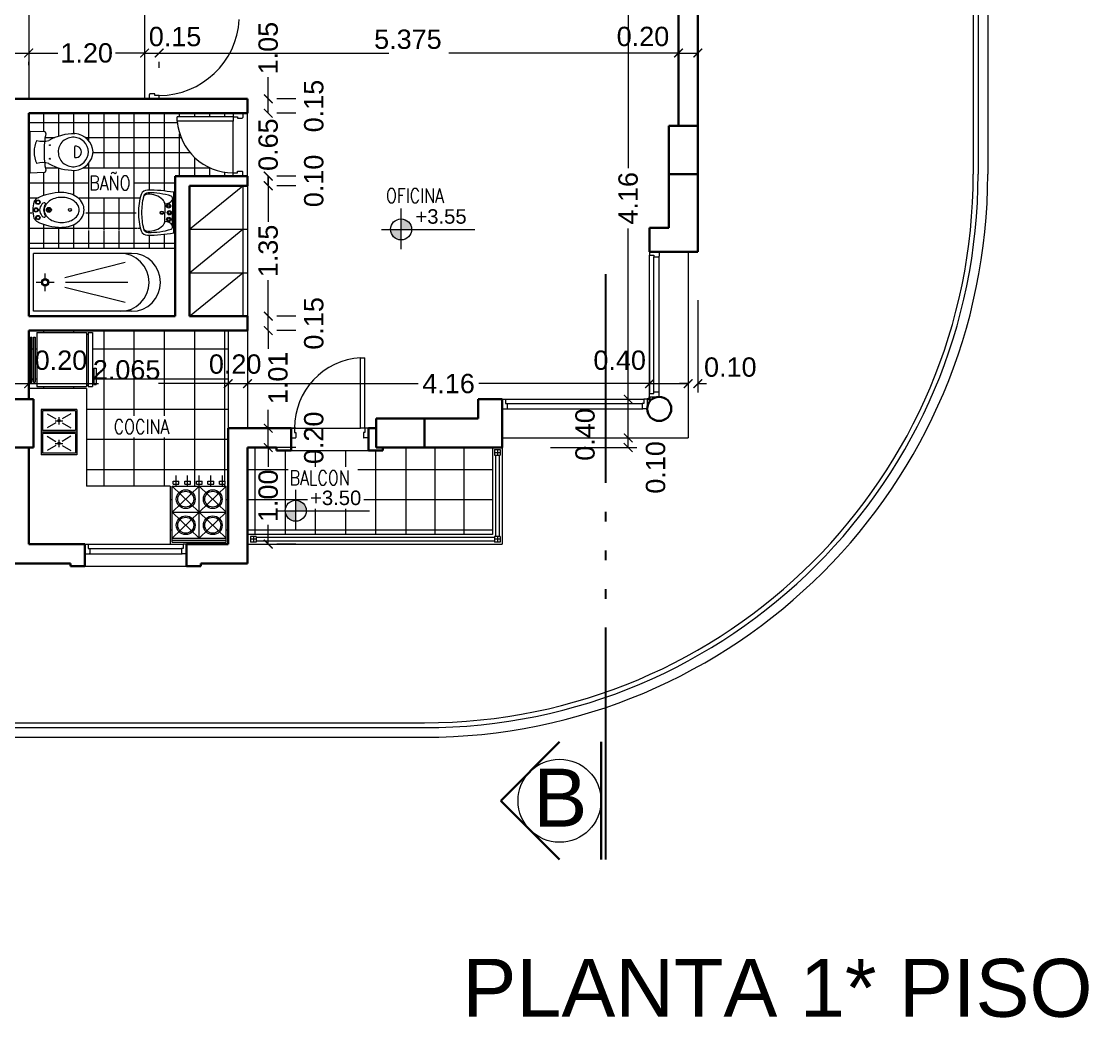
# Model space of a CAD drawing. Header units: millimetres. Extents: x 1578 to 2210, y 899 to 1032.
# Drawn here: x 1624.64 to 1635.68, y 981.67 to 991.98 of the extents above; entities that cross this region are included whole.
import ezdxf

# ---------------------------------------------------------------- set-up
doc = ezdxf.new("R2010")
doc.units = ezdxf.units.MM
doc.linetypes.add('ACAD_ISO05W100', pattern=[36, 24, -3, 0, -3, 0, -3, 0, -3])
for name, color, linetype, lineweight in [('CARPINTERIA', 7, 'Continuous', 18), ('COTAS', 7, 'Continuous', 15), ('ESTRUCTURA', 3, 'Continuous', 30), ('LINEA DE CORTE', 7, 'ACAD_ISO05W100', 60), ('MUROS', 1, 'Continuous', 30), ('PISOS', 9, 'Continuous', 9), ('SANITARIOS', 7, 'Continuous', 20), ('TRAMAS', 7, 'Continuous', 15), ('UMBRALES', 7, 'Continuous', 18)]:
    doc.layers.add(name, color=color, linetype=linetype, lineweight=lineweight)
doc.styles.add('ROMANS', font='romans', dxfattribs={"height": 0.06})
doc.styles.add('STYLE1', font='ARIAL.TTF')

# ---------------------------------------------------------------- blocks, each defined once
blk = doc.blocks.new('_ARCHTICK')
at = {"color": 0, "linetype": 'ByBlock', "const_width": 0.15}
blk.add_lwpolyline([(-0.5, -0.5), (0.5, 0.5)], dxfattribs=at)

msp = doc.modelspace()

# ---------------------------------------------------------------- hatches: boundary and pattern name
at = {"layer": 'COTAS', "ltscale": 0.1}
h = msp.add_hatch(color=256, dxfattribs=at)
h.paths.add_polyline_path([(1628.567, 989.829), (1628.459, 989.829, 0.414214), (1628.567, 989.72)])
h.paths.add_polyline_path([(1628.567, 989.938), (1628.567, 989.829), (1628.676, 989.829, 0.414214)])
h = msp.add_hatch(color=256, dxfattribs=at)
h.paths.add_polyline_path([(1627.477, 986.916), (1627.368, 986.916, 0.414214), (1627.477, 986.807)])
h.paths.add_polyline_path([(1627.477, 987.025), (1627.477, 986.916), (1627.586, 986.916, 0.414214)])

# ---------------------------------------------------------------- linework, layer by layer
at = {"color": 0, "linetype": 'ByBlock', "const_width": 0.0135}
for points in [[(1624.668, 991.61), (1624.758, 991.7)], [(1625.958, 991.7), (1625.868, 991.61)], [(1626.018, 991.61), (1626.108, 991.7)], [(1626.108, 991.7), (1626.018, 991.61)], [(1631.393, 991.61), (1631.483, 991.7)], [(1631.483, 991.7), (1631.393, 991.61)], [(1631.593, 991.61), (1631.683, 991.7)], [(1627.237, 988.736), (1627.147, 988.826)], [(1624.668, 988.187), (1624.758, 988.277)], [(1624.758, 988.277), (1624.668, 988.187)], [(1626.733, 988.187), (1626.823, 988.277)], [(1626.823, 988.277), (1626.733, 988.187)], [(1626.933, 988.187), (1627.023, 988.277)], [(1631.183, 988.277), (1631.093, 988.187)], [(1631.493, 988.187), (1631.583, 988.277)], [(1631.493, 988.187), (1631.583, 988.277)], [(1631.683, 988.277), (1631.593, 988.187)], [(1630.962, 988.026), (1630.872, 988.116)], [(1627.147, 987.816), (1627.237, 987.726)], [(1630.872, 987.716), (1630.962, 987.626)], [(1630.962, 987.626), (1630.872, 987.716)], [(1630.872, 987.616), (1630.962, 987.526)]]:
    msp.add_lwpolyline(points, dxfattribs=at)
at = {"layer": 'CARPINTERIA'}
for p, q in [((1625.963, 991.181), (1625.963, 991.226)), ((1626.018, 991.231), (1625.968, 991.231)), ((1626.018, 991.216), (1626.018, 991.231)), ((1626.063, 991.216), (1626.018, 991.216)), ((1626.063, 991.181), (1626.063, 991.216)), ((1626.063, 991.181), (1625.963, 991.181)), ((1626.828, 990.996), (1626.25, 990.996)), ((1626.25, 990.951), (1626.25, 990.996)), ((1626.828, 991.031), (1626.828, 990.996)), ((1626.828, 991.031), (1626.928, 991.031)), ((1626.828, 990.996), (1626.828, 990.951)), ((1626.828, 990.996), (1626.873, 990.996)), ((1626.873, 990.996), (1626.873, 990.981)), ((1626.873, 990.981), (1626.923, 990.981)), ((1626.928, 991.031), (1626.928, 990.986)), ((1626.828, 990.951), (1626.25, 990.951)), ((1626.873, 990.431), (1626.923, 990.431)), ((1626.873, 990.416), (1626.873, 990.431)), ((1626.928, 990.381), (1626.928, 990.426)), ((1626.828, 990.381), (1626.828, 990.416)), ((1626.828, 990.416), (1626.873, 990.416)), ((1626.828, 990.381), (1626.928, 990.381)), ((1626.928, 990.281), (1626.928, 988.931)), ((1626.978, 990.281), (1626.978, 988.931)), ((1631.138, 989.596), (1631.138, 989.561)), ((1631.138, 989.596), (1631.238, 989.596)), ((1631.138, 988.131), (1631.138, 989.561)), ((1631.138, 989.561), (1631.183, 989.561)), ((1631.183, 989.561), (1631.183, 989.546)), ((1631.183, 988.146), (1631.183, 989.546)), ((1631.183, 989.546), (1631.233, 989.546)), ((1631.238, 989.596), (1631.238, 989.551)), ((1631.238, 988.141), (1631.238, 989.551)), ((1628.148, 987.771), (1628.148, 988.499)), ((1628.148, 988.499), (1628.193, 988.499)), ((1628.193, 987.771), (1628.193, 988.499)), ((1631.138, 988.096), (1631.138, 988.131)), ((1631.138, 988.131), (1631.183, 988.131)), ((1631.183, 988.146), (1631.233, 988.146)), ((1631.183, 988.131), (1631.183, 988.146)), ((1631.238, 988.096), (1631.238, 988.141)), ((1629.613, 988.071), (1629.648, 988.071)), ((1629.613, 988.071), (1629.613, 987.971)), ((1629.648, 988.071), (1631.078, 988.071)), ((1629.648, 988.071), (1629.648, 988.026)), ((1629.648, 988.026), (1629.663, 988.026)), ((1629.663, 988.026), (1631.063, 988.026)), ((1629.663, 988.026), (1629.663, 987.976)), ((1631.078, 988.026), (1631.063, 988.026)), ((1631.063, 988.026), (1631.063, 987.976)), ((1631.113, 988.071), (1631.078, 988.071)), ((1631.078, 988.071), (1631.078, 988.026)), ((1631.113, 988.071), (1631.113, 987.971)), ((1631.138, 988.096), (1631.238, 988.096)), ((1629.613, 987.971), (1629.658, 987.971)), ((1629.658, 987.971), (1631.068, 987.971)), ((1631.113, 987.971), (1631.068, 987.971)), ((1627.428, 987.771), (1627.463, 987.771)), ((1627.428, 987.771), (1627.428, 987.671)), ((1627.428, 987.671), (1627.473, 987.671)), ((1627.463, 987.771), (1627.463, 987.726)), ((1627.463, 987.726), (1627.478, 987.726)), ((1627.478, 987.726), (1627.478, 987.676)), ((1628.193, 987.771), (1628.148, 987.771)), ((1628.193, 987.726), (1628.178, 987.726)), ((1628.178, 987.726), (1628.178, 987.676)), ((1628.228, 987.671), (1628.183, 987.671)), ((1628.228, 987.771), (1628.193, 987.771)), ((1628.193, 987.771), (1628.193, 987.726)), ((1628.228, 987.771), (1628.228, 987.671)), ((1625.295, 986.571), (1625.295, 986.471)), ((1625.295, 986.571), (1625.33, 986.571)), ((1625.33, 986.571), (1626.31, 986.571)), ((1625.33, 986.571), (1625.33, 986.526)), ((1626.31, 986.571), (1626.31, 986.526)), ((1626.345, 986.571), (1626.31, 986.571)), ((1626.345, 986.571), (1626.345, 986.471)), ((1625.295, 986.471), (1625.34, 986.471)), ((1625.33, 986.526), (1625.345, 986.526)), ((1625.34, 986.471), (1626.3, 986.471)), ((1625.345, 986.526), (1626.295, 986.526)), ((1625.345, 986.526), (1625.345, 986.476)), ((1626.295, 986.526), (1626.295, 986.476)), ((1626.31, 986.526), (1626.295, 986.526)), ((1626.345, 986.471), (1626.3, 986.471))]:
    msp.add_line(p, q, dxfattribs=at)
at = {"layer": 'CARPINTERIA', "ltscale": 0.1}
for p, q in [((1626.378, 989.831), (1626.928, 990.281)), ((1626.378, 989.381), (1626.928, 989.831)), ((1626.378, 989.831), (1626.978, 989.831)), ((1626.378, 989.381), (1626.978, 989.381)), ((1626.378, 988.931), (1626.928, 989.381))]:
    msp.add_line(p, q, dxfattribs=at)
at = {"layer": 'CARPINTERIA'}
for centre, radius, start, end in [((1626.063, 992.046), 0.83, 270, 356.8921), ((1625.968, 991.226), 0.005, 90, 180), ((1626.923, 990.986), 0.005, 270, 0), ((1626.828, 990.996), 0.58, 184.4498, 270), ((1626.923, 990.426), 0.005, 0, 90), ((1631.233, 989.551), 0.005, 270, 0), ((1628.193, 987.771), 0.73, 93.5342, 180), ((1631.233, 988.141), 0.005, 0, 90), ((1629.658, 987.976), 0.005, 270, 0), ((1631.068, 987.976), 0.005, 180, 270), ((1627.473, 987.676), 0.005, 270, 0), ((1628.183, 987.676), 0.005, 180, 270), ((1625.34, 986.476), 0.005, 270, 0), ((1626.3, 986.476), 0.005, 180, 270)]:
    msp.add_arc(centre, radius, start, end, dxfattribs=at)
at = {"layer": 'COTAS', "ltscale": 0.05}
for p, q in [((1630.917, 992.231), (1630.917, 990.464)), ((1624.513, 991.655), (1624.713, 991.655)), ((1624.713, 991.655), (1625.013, 991.655)), ((1625.913, 991.655), (1625.613, 991.655)), ((1625.913, 991.655), (1626.063, 991.655)), ((1626.063, 991.655), (1628.44, 991.655)), ((1631.438, 991.655), (1629.06, 991.655)), ((1631.438, 991.681), (1631.438, 991.565)), ((1631.438, 991.681), (1631.438, 991.565)), ((1631.438, 991.655), (1631.638, 991.655)), ((1631.638, 991.681), (1631.638, 991.565)), ((1631.638, 991.681), (1631.638, 991.565)), ((1624.713, 991.531), (1624.713, 991.565)), ((1624.713, 991.531), (1624.713, 991.565)), ((1625.913, 991.581), (1625.913, 991.565)), ((1625.913, 991.581), (1625.913, 991.565)), ((1626.063, 991.501), (1626.063, 991.565)), ((1626.063, 991.501), (1626.063, 991.565)), ((1627.192, 991.181), (1627.192, 991.404)), ((1627.192, 991.031), (1627.192, 991.181)), ((1627.192, 991.031), (1627.192, 991.121)), ((1627.478, 991.181), (1627.282, 991.181)), ((1627.478, 991.181), (1627.282, 991.181)), ((1627.478, 991.031), (1627.282, 991.031)), ((1627.478, 991.031), (1627.282, 991.031)), ((1627.192, 990.381), (1627.192, 990.291)), ((1627.192, 990.281), (1627.192, 990.381)), ((1627.478, 990.381), (1627.282, 990.381)), ((1627.478, 990.381), (1627.282, 990.381)), ((1627.192, 990.281), (1627.192, 989.907)), ((1627.478, 990.281), (1627.282, 990.281)), ((1627.478, 990.281), (1627.282, 990.281)), ((1630.917, 988.071), (1630.917, 989.837)), ((1627.192, 988.931), (1627.192, 989.304)), ((1631.138, 989.096), (1631.138, 988.142)), ((1631.138, 989.096), (1631.138, 988.142)), ((1631.538, 989.096), (1631.538, 988.142)), ((1631.538, 989.096), (1631.538, 988.142)), ((1631.638, 989.096), (1631.638, 988.142)), ((1627.192, 988.781), (1627.192, 988.931)), ((1627.478, 988.931), (1627.282, 988.931)), ((1627.478, 988.931), (1627.282, 988.931)), ((1627.192, 988.781), (1627.192, 988.592)), ((1627.478, 988.781), (1627.282, 988.781)), ((1627.478, 988.781), (1627.282, 988.781)), ((1624.513, 988.232), (1624.713, 988.232)), ((1624.713, 988.281), (1624.713, 988.142)), ((1624.713, 988.281), (1624.713, 988.142)), ((1624.713, 988.232), (1625.434, 988.232)), ((1626.778, 988.232), (1626.057, 988.232)), ((1626.778, 988.281), (1626.778, 988.142)), ((1626.778, 988.281), (1626.778, 988.142)), ((1626.778, 988.232), (1626.978, 988.232)), ((1626.978, 988.281), (1626.978, 988.142)), ((1626.978, 988.281), (1626.978, 988.142)), ((1626.978, 988.232), (1628.744, 988.232)), ((1631.138, 988.232), (1629.372, 988.232)), ((1631.138, 988.232), (1631.538, 988.232)), ((1631.538, 988.232), (1631.448, 988.232)), ((1631.638, 988.232), (1631.728, 988.232)), ((1630.578, 988.071), (1630.827, 988.071)), ((1630.578, 988.071), (1630.827, 988.071)), ((1630.917, 987.671), (1630.917, 988.071)), ((1627.192, 987.771), (1627.192, 987.96)), ((1627.192, 987.571), (1627.192, 987.771)), ((1627.478, 987.771), (1627.282, 987.771)), ((1627.478, 987.771), (1627.282, 987.771)), ((1630.113, 987.671), (1631.007, 987.671)), ((1630.113, 987.671), (1631.007, 987.671)), ((1630.917, 987.571), (1630.917, 987.671)), ((1627.192, 987.571), (1627.192, 987.371)), ((1627.478, 987.571), (1627.282, 987.571)), ((1627.478, 987.571), (1627.282, 987.571)), ((1630.113, 987.571), (1631.007, 987.571)), ((1627.192, 986.571), (1627.192, 986.771)), ((1627.478, 986.571), (1627.282, 986.571))]:
    msp.add_line(p, q, dxfattribs=at)
at = {"layer": 'COTAS', "ltscale": 0.1}
for p, q in [((1628.567, 989.625), (1628.567, 990.045)), ((1628.364, 989.829), (1629.33, 989.829)), ((1627.477, 986.713), (1627.477, 987.132)), ((1627.274, 986.916), (1628.24, 986.916))]:
    msp.add_line(p, q, dxfattribs=at)
for centre, radius in [((1628.567, 989.829), 0.109), ((1627.477, 986.916), 0.109), ((1630.207, 983.914), 0.43)]:
    msp.add_circle(centre, radius, dxfattribs=at)
at = {"layer": 'ESTRUCTURA', "ltscale": 0.05}
for p, q in [((1631.338, 990.901), (1631.638, 990.901)), ((1631.338, 990.401), (1631.338, 990.901)), ((1631.638, 990.901), (1631.638, 990.401)), ((1631.638, 990.401), (1631.338, 990.401)), ((1624.463, 988.071), (1624.763, 988.071)), ((1624.763, 988.071), (1624.763, 987.571)), ((1628.308, 987.571), (1628.308, 987.871)), ((1628.308, 987.871), (1628.808, 987.871)), ((1628.808, 987.871), (1628.808, 987.571)), ((1624.763, 987.571), (1624.463, 987.571)), ((1628.808, 987.571), (1628.308, 987.571))]:
    msp.add_line(p, q, dxfattribs=at)
at = {"layer": 'ESTRUCTURA', "ltscale": 0.1}
msp.add_circle((1631.238, 987.971), 0.125, dxfattribs=at)
at = {"layer": 'LINEA DE CORTE', "lineweight": -2, "ltscale": 0.1}
msp.add_line((1630.687, 983.306), (1630.687, 989.364), dxfattribs=at)
at = {"layer": 'MUROS'}
for p, q in [((1631.438, 992.181), (1631.438, 990.901)), ((1631.638, 992.181), (1631.638, 990.901)), ((1623.863, 991.181), (1626.978, 991.181)), ((1626.978, 991.181), (1626.978, 991.031)), ((1624.713, 991.031), (1624.713, 988.931)), ((1624.713, 991.031), (1626.978, 991.031)), ((1626.228, 990.381), (1626.228, 988.931)), ((1626.228, 990.381), (1626.978, 990.381)), ((1626.978, 990.381), (1626.978, 990.281)), ((1631.338, 990.401), (1631.338, 989.846)), ((1631.638, 990.401), (1631.638, 989.596)), ((1626.378, 990.281), (1626.378, 988.931)), ((1626.378, 990.281), (1626.978, 990.281)), ((1631.138, 989.846), (1631.138, 989.596)), ((1631.138, 989.846), (1631.338, 989.846)), ((1631.138, 989.596), (1631.638, 989.596)), ((1624.713, 988.931), (1626.228, 988.931)), ((1626.378, 988.931), (1626.978, 988.931)), ((1626.978, 988.931), (1626.978, 988.781)), ((1624.713, 988.781), (1626.978, 988.781)), ((1624.713, 988.781), (1624.713, 988.071)), ((1629.363, 988.071), (1629.613, 988.071)), ((1629.363, 988.071), (1629.363, 987.871)), ((1629.613, 988.071), (1629.613, 987.571)), ((1631.113, 988.071), (1631.138, 988.071)), ((1631.138, 988.096), (1631.138, 988.071)), ((1628.808, 987.871), (1629.363, 987.871)), ((1626.778, 987.771), (1626.778, 986.571)), ((1626.778, 987.771), (1627.428, 987.771)), ((1627.428, 987.771), (1627.428, 987.541)), ((1628.228, 987.771), (1628.308, 987.771)), ((1628.228, 987.771), (1628.228, 987.541)), ((1624.713, 987.571), (1624.713, 986.571)), ((1626.978, 987.571), (1626.978, 986.371)), ((1626.978, 987.571), (1627.278, 987.571)), ((1627.278, 987.571), (1627.278, 987.541)), ((1628.378, 987.571), (1628.378, 987.541)), ((1628.808, 987.571), (1629.613, 987.571)), ((1627.278, 987.541), (1627.428, 987.541)), ((1628.228, 987.541), (1628.378, 987.541)), ((1624.713, 986.571), (1625.295, 986.571)), ((1625.295, 986.571), (1625.295, 986.341)), ((1626.345, 986.571), (1626.778, 986.571)), ((1626.345, 986.571), (1626.345, 986.341)), ((1624.08, 986.371), (1625.145, 986.371)), ((1625.145, 986.371), (1625.145, 986.341)), ((1625.145, 986.341), (1625.295, 986.341)), ((1626.345, 986.341), (1626.495, 986.341)), ((1626.495, 986.371), (1626.978, 986.371)), ((1626.495, 986.371), (1626.495, 986.341))]:
    msp.add_line(p, q, dxfattribs=at)
at = {"layer": 'MUROS', "color": 0, "ltscale": 0.15}
for p, q in [((1630.207, 984.523), (1629.598, 983.914)), ((1630.637, 983.306), (1630.637, 984.523)), ((1630.207, 983.306), (1629.598, 983.914))]:
    msp.add_line(p, q, dxfattribs=at)
at = {"layer": 'PISOS', "ltscale": 0.05}
for p, q in [((1624.869, 990.841), (1624.869, 991.031)), ((1625.025, 990.795), (1625.025, 991.031)), ((1625.181, 990.82), (1625.181, 991.031)), ((1625.337, 990.742), (1625.337, 991.031)), ((1625.494, 990.468), (1625.494, 991.031)), ((1625.65, 990.468), (1625.65, 991.031)), ((1625.806, 989.816), (1625.806, 991.031)), ((1625.962, 990.234), (1625.962, 991.031)), ((1626.119, 990.226), (1626.119, 991.031)), ((1626.275, 990.996), (1626.275, 991.031)), ((1626.431, 990.996), (1626.431, 991.031)), ((1626.587, 990.996), (1626.587, 991.031)), ((1626.744, 990.996), (1626.744, 991.031)), ((1624.713, 990.937), (1626.251, 990.937)), ((1624.713, 990.781), (1624.73, 990.781)), ((1624.882, 990.781), (1624.985, 990.781)), ((1625.298, 990.781), (1626.289, 990.781)), ((1626.275, 990.381), (1626.275, 990.82)), ((1624.713, 990.625), (1624.73, 990.625)), ((1625.379, 990.625), (1626.382, 990.625)), ((1626.431, 990.381), (1626.431, 990.572)), ((1624.713, 990.468), (1624.73, 990.468)), ((1624.884, 990.468), (1625.014, 990.468)), ((1625.025, 990.215), (1625.025, 990.465)), ((1625.181, 990.183), (1625.181, 990.44)), ((1625.281, 990.468), (1626.586, 990.468)), ((1625.337, 989.832), (1625.337, 990.519)), ((1626.587, 990.381), (1626.587, 990.468)), ((1624.869, 990.179), (1624.869, 990.42)), ((1626.744, 990.381), (1626.744, 990.422)), ((1624.713, 990.312), (1625.337, 990.312)), ((1625.806, 990.312), (1626.228, 990.312)), ((1624.713, 990.156), (1624.816, 990.156)), ((1625.234, 990.156), (1625.866, 990.156)), ((1625.494, 989.826), (1625.494, 990.156)), ((1625.65, 989.826), (1625.65, 990.156)), ((1626.214, 990.156), (1626.228, 990.156)), ((1624.713, 990), (1624.75, 990)), ((1625.303, 990), (1625.825, 990)), ((1625.845, 990), (1625.85, 990)), ((1626.214, 990), (1626.228, 990)), ((1624.869, 989.631), (1624.869, 989.879)), ((1625.181, 989.631), (1625.181, 989.872)), ((1624.713, 989.843), (1625.838, 989.843)), ((1625.025, 989.631), (1625.025, 989.84)), ((1625.337, 989.631), (1625.337, 989.817)), ((1625.494, 989.631), (1625.494, 989.817)), ((1625.65, 989.631), (1625.65, 989.817)), ((1625.806, 989.631), (1625.806, 989.817)), ((1625.845, 989.843), (1625.868, 989.843)), ((1625.962, 989.631), (1625.962, 989.77)), ((1626.119, 989.631), (1626.119, 989.779)), ((1626.214, 989.843), (1626.228, 989.843)), ((1624.713, 989.687), (1626.228, 989.687)), ((1624.869, 988.761), (1624.869, 988.781)), ((1625.181, 988.761), (1625.181, 988.781)), ((1625.494, 987.171), (1625.494, 988.781)), ((1625.806, 987.899), (1625.806, 988.781)), ((1626.119, 987.899), (1626.119, 988.781)), ((1626.431, 987.171), (1626.431, 988.781)), ((1626.744, 987.221), (1626.744, 988.781)), ((1624.713, 988.593), (1624.733, 988.593)), ((1624.747, 988.593), (1624.764, 988.593)), ((1624.779, 988.593), (1624.799, 988.593)), ((1625.374, 988.593), (1626.778, 988.593)), ((1624.713, 988.281), (1624.733, 988.281)), ((1624.747, 988.281), (1624.764, 988.281)), ((1624.779, 988.281), (1624.799, 988.281)), ((1625.374, 988.281), (1625.386, 988.281)), ((1625.413, 988.281), (1626.778, 988.281)), ((1624.869, 988.181), (1624.869, 988.201)), ((1625.181, 988.181), (1625.181, 988.201)), ((1625.313, 987.968), (1626.778, 987.968)), ((1625.806, 987.171), (1625.806, 987.674)), ((1626.119, 987.171), (1626.119, 987.674)), ((1625.313, 987.656), (1626.778, 987.656)), ((1627.056, 986.671), (1627.056, 987.571)), ((1628.619, 986.671), (1628.619, 987.571)), ((1628.919, 986.671), (1628.919, 987.571)), ((1629.219, 986.671), (1629.219, 987.571)), ((1627.369, 986.928), (1627.369, 987.541)), ((1627.681, 987.37), (1627.681, 987.541)), ((1627.994, 987.37), (1627.994, 987.541)), ((1628.306, 986.671), (1628.306, 987.541)), ((1625.313, 987.343), (1626.778, 987.343)), ((1626.978, 987.343), (1627.398, 987.343)), ((1628.119, 987.343), (1629.513, 987.343)), ((1626.744, 987.171), (1626.744, 987.191)), ((1626.178, 987.031), (1626.198, 987.031)), ((1626.758, 987.031), (1626.778, 987.031)), ((1626.978, 987.031), (1627.6, 987.031)), ((1628.183, 987.031), (1629.513, 987.031)), ((1627.369, 986.671), (1627.369, 986.904)), ((1627.681, 986.671), (1627.681, 986.935)), ((1627.994, 986.671), (1627.994, 986.935)), ((1626.178, 986.718), (1626.198, 986.718)), ((1626.758, 986.718), (1626.778, 986.718)), ((1626.978, 986.718), (1629.513, 986.718)), ((1626.431, 986.571), (1626.431, 986.591)), ((1626.744, 986.571), (1626.744, 986.591))]:
    msp.add_line(p, q, dxfattribs=at)
at = {"layer": 'SANITARIOS'}
for p, q in [((1624.73, 990.416), (1624.729, 990.845)), ((1624.729, 990.845), (1624.873, 990.841)), ((1625.192, 990.572), (1625.192, 990.689)), ((1624.73, 990.416), (1624.873, 990.421)), ((1626.214, 989.792), (1626.214, 990.212)), ((1626.201, 990.147), (1626.201, 990.002)), ((1624.922, 990.013), (1624.922, 990.05)), ((1626.123, 990.09), (1626.123, 990.002)), ((1626.123, 989.915), (1626.123, 990.002)), ((1626.201, 989.857), (1626.201, 990.002)), ((1626.228, 989.631), (1624.713, 989.631)), ((1625.778, 989.581), (1624.763, 989.581)), ((1624.733, 988.714), (1624.733, 988.246)), ((1624.733, 988.714), (1624.747, 988.714)), ((1624.747, 988.714), (1624.747, 988.246)), ((1624.764, 988.714), (1624.764, 988.246)), ((1624.764, 988.714), (1624.779, 988.714)), ((1624.779, 988.714), (1624.779, 988.246)), ((1624.799, 988.761), (1624.799, 988.201)), ((1624.799, 988.761), (1625.313, 988.761)), ((1625.313, 988.761), (1625.313, 988.201)), ((1625.313, 988.743), (1625.328, 988.743)), ((1625.328, 988.761), (1625.328, 988.201)), ((1625.328, 988.761), (1625.374, 988.761)), ((1625.374, 988.761), (1625.374, 988.201)), ((1625.386, 988.394), (1625.413, 988.394)), ((1625.386, 988.394), (1625.386, 988.223)), ((1625.413, 988.394), (1625.413, 988.223)), ((1624.733, 988.246), (1624.747, 988.246)), ((1624.764, 988.246), (1624.779, 988.246)), ((1625.313, 988.218), (1625.328, 988.218)), ((1625.386, 988.223), (1625.413, 988.223)), ((1625.313, 988.181), (1624.713, 988.181)), ((1624.799, 988.201), (1625.313, 988.201)), ((1625.313, 988.181), (1625.313, 987.171)), ((1625.328, 988.201), (1625.374, 988.201)), ((1624.842, 987.965), (1624.842, 987.496)), ((1625.211, 987.965), (1625.211, 987.496)), ((1629.533, 987.551), (1629.533, 987.491)), ((1629.533, 987.551), (1629.593, 987.551)), ((1629.533, 987.521), (1629.593, 987.521)), ((1629.533, 987.491), (1629.593, 987.491)), ((1629.543, 987.491), (1629.543, 986.651)), ((1629.563, 987.551), (1629.563, 987.491)), ((1629.583, 987.491), (1629.583, 986.651)), ((1629.593, 987.551), (1629.593, 987.491)), ((1626.208, 987.191), (1626.208, 987.221)), ((1626.208, 987.221), (1626.268, 987.221)), ((1626.268, 987.191), (1626.268, 987.221)), ((1626.328, 987.191), (1626.328, 987.221)), ((1626.328, 987.221), (1626.388, 987.221)), ((1626.388, 987.191), (1626.388, 987.221)), ((1626.448, 987.221), (1626.508, 987.221)), ((1626.448, 987.191), (1626.448, 987.221)), ((1626.508, 987.191), (1626.508, 987.221)), ((1626.568, 987.191), (1626.568, 987.221)), ((1626.568, 987.221), (1626.628, 987.221)), ((1626.628, 987.191), (1626.628, 987.221)), ((1626.688, 987.191), (1626.688, 987.221)), ((1626.688, 987.221), (1626.748, 987.221)), ((1626.748, 987.191), (1626.748, 987.221)), ((1626.178, 987.171), (1625.313, 987.171)), ((1626.178, 987.171), (1626.178, 986.571)), ((1626.198, 987.171), (1626.758, 987.171)), ((1626.198, 986.591), (1626.198, 987.171)), ((1626.208, 987.191), (1626.268, 987.191)), ((1626.328, 987.191), (1626.388, 987.191)), ((1626.448, 987.191), (1626.508, 987.191)), ((1626.568, 987.191), (1626.628, 987.191)), ((1626.688, 987.191), (1626.748, 987.191)), ((1626.758, 986.591), (1626.758, 987.171)), ((1626.198, 986.631), (1626.758, 986.631)), ((1626.198, 986.611), (1626.758, 986.611)), ((1626.198, 986.591), (1626.758, 986.591)), ((1627.068, 986.651), (1627.008, 986.651)), ((1627.008, 986.651), (1627.008, 986.591)), ((1627.068, 986.621), (1627.008, 986.621)), ((1627.068, 986.591), (1627.008, 986.591)), ((1627.038, 986.651), (1627.038, 986.591)), ((1627.068, 986.651), (1627.068, 986.591)), ((1629.533, 986.641), (1627.068, 986.641)), ((1629.533, 986.601), (1627.068, 986.601)), ((1629.533, 986.651), (1629.533, 986.591)), ((1629.593, 986.651), (1629.533, 986.651)), ((1629.593, 986.621), (1629.533, 986.621)), ((1629.593, 986.591), (1629.533, 986.591)), ((1629.563, 986.651), (1629.563, 986.591)), ((1629.593, 986.651), (1629.593, 986.591))]:
    msp.add_line(p, q, dxfattribs=at)
at = {"layer": 'SANITARIOS', "ltscale": 0.1}
for p, q in [((1624.763, 988.981), (1624.763, 989.581)), ((1625.778, 988.981), (1624.763, 988.981)), ((1625.211, 987.965), (1624.842, 987.965)), ((1625.211, 987.496), (1624.842, 987.496))]:
    msp.add_line(p, q, dxfattribs=at)
at = {"layer": 'SANITARIOS'}
msp.add_lwpolyline([(1625.055, 989.851, 0.078096), (1625.146, 989.865, 0.087581), (1625.219, 989.903, 0.105483), (1625.27, 989.964, 0.122922), (1625.286, 990.031, 0.122922), (1625.27, 990.097, 0.105483), (1625.219, 990.158, 0.087581), (1625.146, 990.196, 0.078096), (1625.055, 990.211, 0.078096)], format="xyb", dxfattribs=at)
msp.add_lwpolyline([(1625.055, 989.901, 0.072126), (1625.127, 989.911, 0.083404), (1625.184, 989.939, 0.106649), (1625.224, 989.983, 0.131998), (1625.237, 990.031, 0.131998), (1625.224, 990.078, 0.106649), (1625.184, 990.122, 0.083404), (1625.127, 990.15, 0.072126), (1625.055, 990.161, 0.072126), (1624.983, 990.15, 0.083404), (1624.926, 990.122, 0.106649), (1624.886, 990.078, 0.131998), (1624.873, 990.031, 0.131998), (1624.886, 989.983, 0.106649), (1624.926, 989.939, 0.083404), (1624.983, 989.911, 0.072126)], format="xyb", close=True, dxfattribs=at)
for centre, radius in [((1624.933, 990.701), 0.005), ((1624.933, 990.561), 0.005), ((1624.808, 990.111), 0.0225), ((1624.808, 990.111), 0.0175), ((1626.161, 990.072), 0.0225), ((1624.79, 990.031), 0.0225), ((1624.79, 990.031), 0.0175), ((1624.922, 990.031), 0.0255), ((1624.922, 990.031), 0.015), ((1625.14, 990.031), 0.015), ((1626.091, 990.002), 0.0175), ((1626.091, 990.002), 0.0125), ((1626.169, 990.002), 0.0225), ((1626.161, 990.072), 0.0125), ((1626.169, 990.002), 0.0125), ((1624.808, 989.951), 0.0225), ((1624.808, 989.951), 0.0175), ((1626.163, 989.932), 0.0225), ((1626.163, 989.932), 0.0125)]:
    msp.add_circle(centre, radius, dxfattribs=at)
at = {"layer": 'SANITARIOS', "ltscale": 0.1}
for centre in [(1626.338, 987.036), (1626.618, 987.036), (1626.338, 986.766), (1626.618, 986.766)]:
    msp.add_circle(centre, 0.0972, dxfattribs=at)
at = {"layer": 'SANITARIOS'}
for centre, radius, start, end in [((1625.743, 990.651), 0.87, 168.7447, 181.3289), ((1624.873, 990.824), 0.0165, 347.6706, 91.3746), ((1625.19, 990.267), 0.553, 89.7783, 119.1839), ((1625.172, 990.63), 0.153, 85.8907, 180.0217), ((1625.175, 990.626), 0.157, 1.5633, 87.0868), ((1625.178, 990.619), 0.202, 3.3839, 85.9865), ((1625.04, 990.631), 0.272, 153.845, 206.155), ((1624.859, 990.943), 0.202, 251.8197, 287.6143), ((1625.201, 990.631), 0.0591, 261.3284, 98.6716), ((1625.743, 990.61), 0.87, 178.6711, 191.2553), ((1625.172, 990.631), 0.153, 180.1945, 274.1088), ((1625.175, 990.635), 0.157, 272.9132, 358.4367), ((1625.175, 990.644), 0.205, 274.7322, 356.3235), ((1624.858, 990.324), 0.196, 71.5468, 108.4532), ((1624.873, 990.437), 0.0165, 268.6254, 12.3294), ((1625.188, 990.983), 0.543, 240.3662, 270.3554), ((1625.055, 989.645), 0.566, 89.92, 117.3311), ((1625.941, 990.164), 0.0706, 87.6968, 157.0165), ((1625.948, 990.159), 0.0484, 86.5617, 170.9363), ((1625.958, 988.739), 1.496, 80.1616, 90.5414), ((1625.974, 989.52), 0.687, 71.9157, 91.9496), ((1625.054, 990.034), 0.297, 164.3098, 180.9181), ((1624.828, 990.093), 0.0638, 121.2793, 160.5744), ((1624.926, 990.026), 0.0999, 139.0365, 177.6538), ((1624.878, 990.07), 0.035, 95.8416, 141.7877), ((1624.876, 990.095), 0.0105, 335.4347, 99.159), ((1626.421, 990.021), 0.571, 162.6387, 181.8446), ((1626.539, 990.011), 0.657, 166.3048, 180.7343), ((1625.944, 990.146), 0.0473, 89.1239, 171.1692), ((1625.957, 989.985), 0.209, 46.5129, 93.3211), ((1626.06, 990.089), 0.0628, 1.2573, 49.741), ((1626.128, 990.181), 0.0864, 266.1572, 327.7244), ((1626.17, 990.148), 0.0314, 359.6348, 55.834), ((1625.053, 990.027), 0.297, 179.0819, 195.6902), ((1624.926, 990.035), 0.0999, 182.3462, 220.9635), ((1624.968, 990.031), 0.101, 144.2086, 180.3876), ((1624.968, 990.03), 0.101, 179.6124, 215.7914), ((1626.421, 989.984), 0.571, 178.1554, 197.3613), ((1626.539, 989.994), 0.657, 179.2657, 193.6952), ((1624.828, 989.968), 0.0638, 199.4256, 238.7207), ((1625.054, 990.416), 0.566, 242.6689, 270.08), ((1624.878, 989.991), 0.035, 218.2123, 264.1584), ((1624.876, 989.966), 0.0105, 260.841, 24.5653), ((1626.06, 989.916), 0.0628, 310.259, 358.7427), ((1626.128, 989.824), 0.0864, 32.2756, 93.8428), ((1625.941, 989.841), 0.0706, 202.9835, 272.3032), ((1625.944, 989.858), 0.0473, 188.8308, 270.8761), ((1625.948, 989.846), 0.0484, 189.0637, 273.4383), ((1625.958, 991.266), 1.496, 269.4586, 279.8384), ((1625.957, 990.02), 0.209, 266.6789, 313.4871), ((1625.974, 990.485), 0.687, 268.0504, 288.0843), ((1626.17, 989.857), 0.0314, 304.166, 0.3652)]:
    msp.add_arc(centre, radius, start, end, dxfattribs=at)
at = {"layer": 'SANITARIOS', "ltscale": 0.1}
msp.add_arc((1625.778, 989.281), 0.3, 270, 90, dxfattribs=at)
at = {"layer": 'TRAMAS'}
for p, q in [((1634.488, 998.327), (1634.488, 991.227)), ((1634.538, 998.349), (1634.538, 991.249)), ((1634.488, 991.227), (1634.488, 990.401)), ((1634.538, 991.249), (1634.538, 990.401)), ((1624.857, 989.281), (1624.79, 989.281)), ((1624.976, 989.281), (1624.909, 989.281)), ((1625.738, 989.281), (1625.094, 989.281)), ((1625.196, 987.95), (1624.857, 987.95)), ((1624.857, 987.95), (1624.857, 987.746)), ((1625.196, 987.95), (1625.196, 987.746)), ((1625.211, 987.731), (1624.842, 987.731)), ((1625.196, 987.746), (1624.857, 987.746)), ((1624.857, 987.716), (1624.857, 987.511)), ((1625.196, 987.716), (1624.857, 987.716)), ((1625.196, 987.716), (1625.196, 987.511)), ((1625.196, 987.511), (1624.857, 987.511)), ((1626.238, 987.171), (1626.238, 987.281)), ((1626.358, 987.171), (1626.358, 987.281)), ((1626.478, 986.631), (1626.478, 987.281)), ((1626.598, 987.171), (1626.598, 987.281)), ((1626.718, 987.171), (1626.718, 987.281)), ((1626.478, 987.171), (1626.198, 986.901)), ((1626.198, 987.171), (1626.758, 986.631)), ((1626.198, 986.631), (1626.758, 987.171)), ((1626.758, 986.901), (1626.478, 987.171)), ((1626.198, 986.901), (1626.478, 986.631)), ((1626.198, 986.901), (1626.758, 986.901)), ((1626.478, 986.631), (1626.758, 986.901)), ((1623.509, 984.721), (1628.808, 984.721)), ((1623.531, 984.671), (1628.808, 984.671))]:
    msp.add_line(p, q, dxfattribs=at)
at = {"layer": 'TRAMAS', "ltscale": 0.1}
for p, q in [((1624.713, 992.081), (1624.713, 991.181)), ((1625.913, 992.081), (1625.913, 991.181)), ((1626.978, 990.381), (1626.978, 991.031)), ((1626.828, 990.416), (1626.828, 990.951)), ((1625.087, 989.332), (1625.712, 989.489)), ((1624.883, 989.307), (1624.883, 989.373)), ((1624.883, 989.188), (1624.883, 989.254)), ((1625.712, 989.072), (1625.087, 989.229)), ((1626.778, 988.781), (1626.778, 987.771)), ((1626.978, 988.781), (1626.978, 987.771)), ((1624.904, 987.921), (1624.993, 987.868)), ((1625.026, 987.886), (1625.026, 987.856)), ((1625.149, 987.921), (1625.059, 987.868)), ((1624.993, 987.828), (1624.904, 987.774)), ((1624.988, 987.848), (1625.018, 987.848)), ((1625.026, 987.839), (1625.026, 987.809)), ((1625.035, 987.848), (1625.065, 987.848)), ((1625.059, 987.828), (1625.149, 987.774)), ((1624.904, 987.687), (1624.993, 987.633)), ((1625.149, 987.687), (1625.059, 987.633)), ((1627.463, 987.771), (1628.148, 987.771)), ((1624.993, 987.593), (1624.904, 987.54)), ((1624.988, 987.613), (1625.018, 987.613)), ((1625.026, 987.652), (1625.026, 987.622)), ((1625.026, 987.605), (1625.026, 987.575)), ((1625.035, 987.613), (1625.065, 987.613)), ((1625.059, 987.593), (1625.149, 987.54))]:
    msp.add_line(p, q, dxfattribs=at)
for centre, radius in [((1624.883, 989.281), 0.0378), ((1624.883, 989.281), 0.0262), ((1625.026, 987.848), 0.012), ((1625.026, 987.848), 0.0087), ((1625.026, 987.613), 0.012), ((1625.026, 987.613), 0.0087)]:
    msp.add_circle(centre, radius, dxfattribs=at)
at = {"layer": 'TRAMAS'}
for centre in [(1626.338, 987.036), (1626.618, 987.036), (1626.338, 986.766), (1626.618, 986.766)]:
    msp.add_circle(centre, 0.0825, dxfattribs=at)
for radius in [5.73, 5.68]:
    msp.add_arc((1628.808, 990.401), radius, 270, 0, dxfattribs=at)
at = {"layer": 'TRAMAS', "ltscale": 0.1}
msp.add_arc((1625.659, 989.281), 0.3, 270, 90, dxfattribs=at)
at = {"layer": 'UMBRALES'}
for p, q in [((1634.638, 998.401), (1634.638, 991.301)), ((1634.638, 991.301), (1634.638, 990.401)), ((1629.513, 987.571), (1629.513, 986.671)), ((1629.613, 987.571), (1629.613, 986.571)), ((1629.513, 986.671), (1626.978, 986.671)), ((1626.978, 986.571), (1629.613, 986.571)), ((1623.583, 984.571), (1628.808, 984.571))]:
    msp.add_line(p, q, dxfattribs=at)
at = {"layer": 'UMBRALES', "ltscale": 0.1}
for p, q in [((1631.538, 989.596), (1631.538, 987.671)), ((1629.613, 987.671), (1631.538, 987.671)), ((1627.428, 987.541), (1628.228, 987.541)), ((1625.295, 986.341), (1626.345, 986.341))]:
    msp.add_line(p, q, dxfattribs=at)
at = {"layer": 'UMBRALES'}
msp.add_arc((1628.808, 990.401), 5.83, 270, 0, dxfattribs=at)

# ---------------------------------------------------------------- block references
at = {"layer": 'COTAS', "ltscale": 0.05, "xscale": 0.09, "yscale": 0.09, "zscale": 0.09}
for p, rotation in [((1624.713, 991.655), 180), ((1631.638, 991.655), 180), ((1627.192, 991.181), 270), ((1627.192, 991.181), 90), ((1627.192, 991.031), 270), ((1627.192, 991.031), 270), ((1627.192, 990.381), 90), ((1627.192, 990.381), 90), ((1627.192, 990.281), 270), ((1627.192, 990.281), 90), ((1627.192, 988.931), 270), ((1627.192, 988.931), 90), ((1627.192, 988.781), 270), ((1626.978, 988.232), 180), ((1630.917, 988.071), 270), ((1627.192, 987.771), 90), ((1627.192, 987.571), 270), ((1627.192, 987.571), 90), ((1627.192, 986.571), 270)]:
    msp.add_blockref('_ARCHTICK', p, dxfattribs=dict(at, rotation=rotation))
for p in [(1625.913, 991.655), (1631.138, 988.232)]:
    msp.add_blockref('_ARCHTICK', p, dxfattribs=at)

# ---------------------------------------------------------------- texts
at = {"layer": 'COTAS', "style": 'STYLE1'}
for s, height, p in [('0.15', 0.2, (1625.956, 991.726)), ('5.375', 0.2, (1628.288, 991.698)), ('0.20', 0.2, (1630.798, 991.727)), ('+3.55', 0.15, (1628.715, 989.888)), ('0.20', 0.2, (1624.775, 988.375)), ('0.40', 0.2, (1630.557, 988.375)), ('2.065', 0.2, (1625.377, 988.275)), ('0.20', 0.2, (1626.578, 988.335)), ('0.10', 0.2, (1631.702, 988.304)), ('+3.50', 0.15, (1627.625, 986.975))]:
    msp.add_text(s, height=height, dxfattribs=at).set_placement(p)
at = {"layer": 'COTAS', "style": 'ROMANS', "width": 0.8}
for s, p in [('BAÑO', (1625.34, 990.235)), ('OFICINA', (1628.41, 990.104)), ('COCINA', (1625.593, 987.711)), ('BALCON', (1627.413, 987.182))]:
    msp.add_text(s, height=0.15, dxfattribs=at).set_placement(p)
at = {"layer": 'COTAS', "style": 'STYLE1'}
for s, p in [('1.01', (1627.392, 988.02)), ('0.40', (1630.57, 987.434)), ('0.10', (1631.3, 987.093))]:
    msp.add_text(s, height=0.2, rotation=90, dxfattribs=at).set_placement(p)
at = {"layer": 'COTAS', "ltscale": 0.05, "char_height": 0.2, "attachment_point": 5, "rotation": 90, "style": 'STYLE1'}
for s, insert in [('\\A1;1.05', (1627.192, 991.706)), ('\\A1;0.15', (1627.664, 991.106)), ('\\A1;0.65', (1627.192, 990.706)), ('\\A1;0.10', (1627.664, 990.331)), ('\\A1;4.16', (1630.917, 990.151)), ('\\A1;1.35', (1627.192, 989.606)), ('\\A1;0.15', (1627.664, 988.856)), ('\\A1;0.20', (1627.664, 987.671)), ('\\A1;1.00', (1627.192, 987.071))]:
    msp.add_mtext(s, dxfattribs=dict(at, insert=insert))
at = {"layer": 'COTAS', "ltscale": 0.05, "char_height": 0.2, "attachment_point": 5, "style": 'STYLE1'}
for s, insert in [('\\A1;1.20', (1625.313, 991.655)), ('\\A1;4.16', (1629.058, 988.232))]:
    msp.add_mtext(s, dxfattribs=dict(at, insert=insert))
at = {"layer": 'MUROS', "color": 0, "ltscale": 0.15, "style": 'STYLE1'}
msp.add_text('B', height=0.6, dxfattribs=at).set_placement((1629.935, 983.646))
at = {"layer": 'MUROS', "color": 0, "style": 'STYLE1'}
msp.add_text('PLANTA 1* PISO', height=0.6, dxfattribs=at).set_placement((1629.201, 981.677))

doc.saveas('drawing.dxf')
